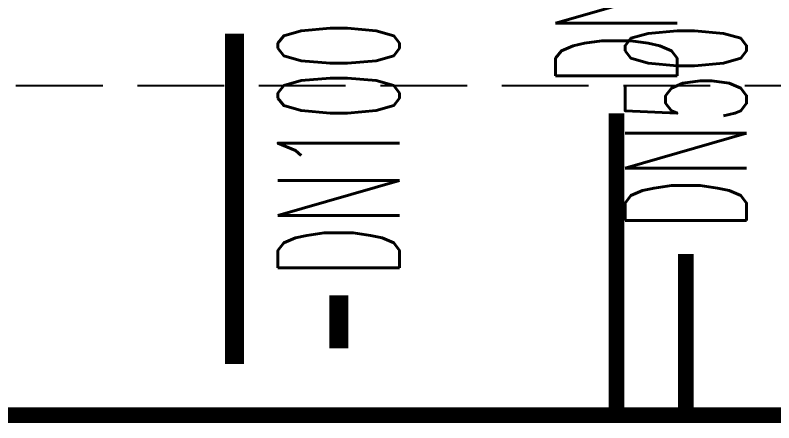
# Model space of a CAD drawing. Extents: x 27938 to 650306, y -92720 to 1524912.
# Drawn here: x 280414 to 282600, y 671185 to 672361 of the extents above; entities that cross this region are included whole.
import ezdxf

# ---------------------------------------------------------------- set-up
doc = ezdxf.new("R2010")
doc.units = 0
doc.header["$LTSCALE"] = 1000
doc.header["$MEASUREMENT"] = 0
doc.linetypes.add('DASH', pattern=[0.35, 0.25, -0.1])
for name, color, linetype in [('PIPE-凝结', 150, 'N'), ('PIPE-污水', 2, 'W'), ('TEXT_凝结', 7, 'Continuous'), ('TEXT_污水', 7, 'Continuous'), ('卫生间', 6, 'Continuous')]:
    doc.layers.add(name, color=color, linetype=linetype)
doc.styles.add('_TWT_PIPEDN', font='SIMPLEX.shx', dxfattribs={"width": 0.6, "oblique": 10, "height": 3, "bigfont": 'HZTXT.shx'})
doc.styles.get("Standard").update_dxf_attribs({"font": 'gbenor.shx', "bigfont": 'gbcbig.shx'})
doc.linetypes.add('N', pattern='A,3,-0.2,["N",Standard,S=0.25,R=0,X=-0.1,Y=-0.115],-0.2', length=3.4)
doc.linetypes.add('W', pattern='A,3,-0.2,["W",Standard,S=0.25,R=0,X=-0.1,Y=-0.115],-0.2', length=3.4)

# ---------------------------------------------------------------- blocks, each defined once
blk = doc.blocks.new('HFGHFHF')
at = {"layer": '卫生间', "color": 159, "linetype": 'DASH', "true_color": 0x22346e}
blk.add_lwpolyline([(282616.8, 689157.2), (280916.6, 689157.2), (280916.6, 684657.2), (280916.6, 684657.2), (280916.6, 684357.2), (272916.6, 684357.2), (272916.6, 683357.2), (271116.6, 683357.2), (271116.6, 673357.2), (273766.6, 673357.2), (273766.6, 672157.2), (297866.6, 672157.2), (297866.6, 673357.2), (299516.6, 673357.2)], dxfattribs=at)

msp = doc.modelspace()

# ---------------------------------------------------------------- linework, layer by layer
at = {"layer": 'PIPE-凝结', "const_width": 45}
for points in [[(282146.6, 672077.5), (282146.6, 671207.2)], [(282346.6, 671671.9), (282346.6, 671207.2)], [(275046.6, 671207.2), (299216.6, 671207.2)]]:
    msp.add_lwpolyline(points, dxfattribs=at)
at = {"layer": 'PIPE-污水', "const_width": 55}
for points in [[(281046.6, 672307.4), (281046.6, 671354)], [(281346.6, 671552.8), (281346.6, 671399.5)]]:
    msp.add_lwpolyline(points, dxfattribs=at)

# ---------------------------------------------------------------- block references
at = {"color": 8}
msp.add_blockref('HFGHFHF', (0, 0), dxfattribs=at)

# ---------------------------------------------------------------- texts
at = {"layer": 'TEXT_凝结', "style": '_TWT_PIPEDN', "width": 0.48}
for p in [(282321.6, 672157.2), (282521.6, 671739.3)]:
    msp.add_text('DN50', height=350, rotation=90, dxfattribs=at).set_placement(p)
at = {"layer": 'TEXT_污水', "style": '_TWT_PIPEDN', "width": 0.48}
msp.add_text('DN100', height=350, rotation=90, dxfattribs=at).set_placement((281521.6, 671602.8))

doc.saveas('drawing.dxf')
